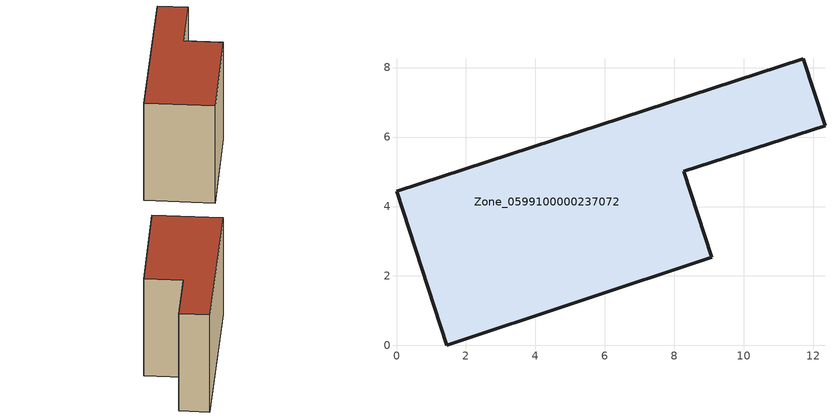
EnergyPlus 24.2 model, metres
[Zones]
Zone_0599100000237072
 floor ground (C_G): 0,4.44 11.71,8.26 12.34,6.33 8.28,5.01 9.08,2.54 1.45,0 z0
 wall outside (C_F): 1.45,0 9.08,2.54 8.28,5.01 12.34,6.33 11.71,8.26 0,4.44 1.45,0 z0:7.44
 roof outside (C_R): 11.71,8.26 0,4.44 1.45,0 9.08,2.54 8.28,5.01 12.34,6.33 z7.44
[BUILDING]
Pand.0599100000237072: North Axis=0; Terrain=City; Loads Convergence Tolerance Value=0.04; Temperature Convergence Tolerance Value=0.4; Solar Distribution=FullExterior; Maximum Number of Warmup Days=25; Minimum Number of Warmup Days=1
[Site:Location]
Rotterdam.The.Hague.AP_ZH_NLD Design_Conditions: Latitude=51.96; Longitude=4.45; Time Zone=1; Elevation=-4.5
[SITE:GROUNDTEMPERATURE:BUILDINGSURFACE]
18, 18, 18, 18, 18, 18, 18, 18, 18, 18, 18, 18
[MATERIAL] Thermal Absorptance=0.9; Solar Absorptance=0.7; Visible Absorptance=0.7
Name | Roughness | Thickness | Conductivity | Density | Specific Heat
G.TI.1946 | MediumSmooth | 0.15 | 1 | 540 | 1210
F.TI.1946 | Rough | 0.3 | 0.857143 | 1920 | 840
R.TI.1946 | MediumRough | 0.2 | 0.1 | 1500 | 1000
[CONSTRUCTION]
C_G: G.TI.1946
C_F: F.TI.1946
C_R: R.TI.1946
[ZONE]
Zone_0599100000237072: Type=1; Multiplier=1; Ceiling Height=Autocalculate; Volume=Autocalculate; Floor Area=autocalculate; Part of Total Floor Area=Yes
[ZONEINFILTRATION:DESIGNFLOWRATE]
Infil_Zone_0599100000237072: Zone or ZoneList or Space or SpaceList=Zone_0599100000237072; Schedule=AlwaysOn; Design Flow Rate Calculation Method=Flow/Area; Flow Rate per Floor Area=0.003; Constant Term Coefficient=1; Temperature Term Coefficient=0; Velocity Term Coefficient=0; Velocity Squared Term Coefficient=0
[HVACTEMPLATE:ZONE:IDEALLOADSAIRSYSTEM]
Zone_0599100000237072: Maximum Heating Supply Air Temperature=50; Minimum Cooling Supply Air Temperature=13; Maximum Heating Supply Air Humidity Ratio=0.0156; Minimum Cooling Supply Air Humidity Ratio=0.0077; Heating Limit=NoLimit; Cooling Limit=NoLimit; Dehumidification Control Type=ConstantSensibleHeatRatio; Cooling Sensible Heat Ratio=0.7; Dehumidification Setpoint=60; Humidification Control Type=None; Humidification Setpoint=30; Outdoor Air Method=None; Outdoor Air Flow Rate per Person=0.00944; Outdoor Air Flow Rate per Zone Floor Area=0; Outdoor Air Flow Rate per Zone=0; Demand Controlled Ventilation Type=None; Outdoor Air Economizer Type=NoEconomizer; Heat Recovery Type=None; Sensible Heat Recovery Effectiveness=0.7; Latent Heat Recovery Effectiveness=0.65
[ZONECONTROL:THERMOSTAT]
ThermostatControl_Zone_0599100000237072: Zone or ZoneList=Zone_0599100000237072; Control Type Schedule=DualSetpointControlType; Control 1=Thermostat_Zone_0599100000237072; Temperature Difference Between Cutout And Setpoint=0
[THERMOSTATSETPOINT:DUALSETPOINT]
Thermostat_Zone_0599100000237072: Heating Setpoint Temperature Schedule=HeatingSetpoint_Zone_0599100000237072; Cooling Setpoint Temperature Schedule=CoolingSetpoint_Zone_0599100000237072
[SCHEDULE:COMPACT]
HeatingSetpoint_Zone_0599100000237072: Through: 12/31, For: AllDays, Until: 24:00, 21
CoolingSetpoint_Zone_0599100000237072: Through: 12/31, For: AllDays, Until: 24:00, 24
DualSetpointControlType: Through: 12/31, For: AllDays, Until: 24:00, 4
AlwaysOn: Through: 12/31, For: AllDays, Until: 24:00, 1
